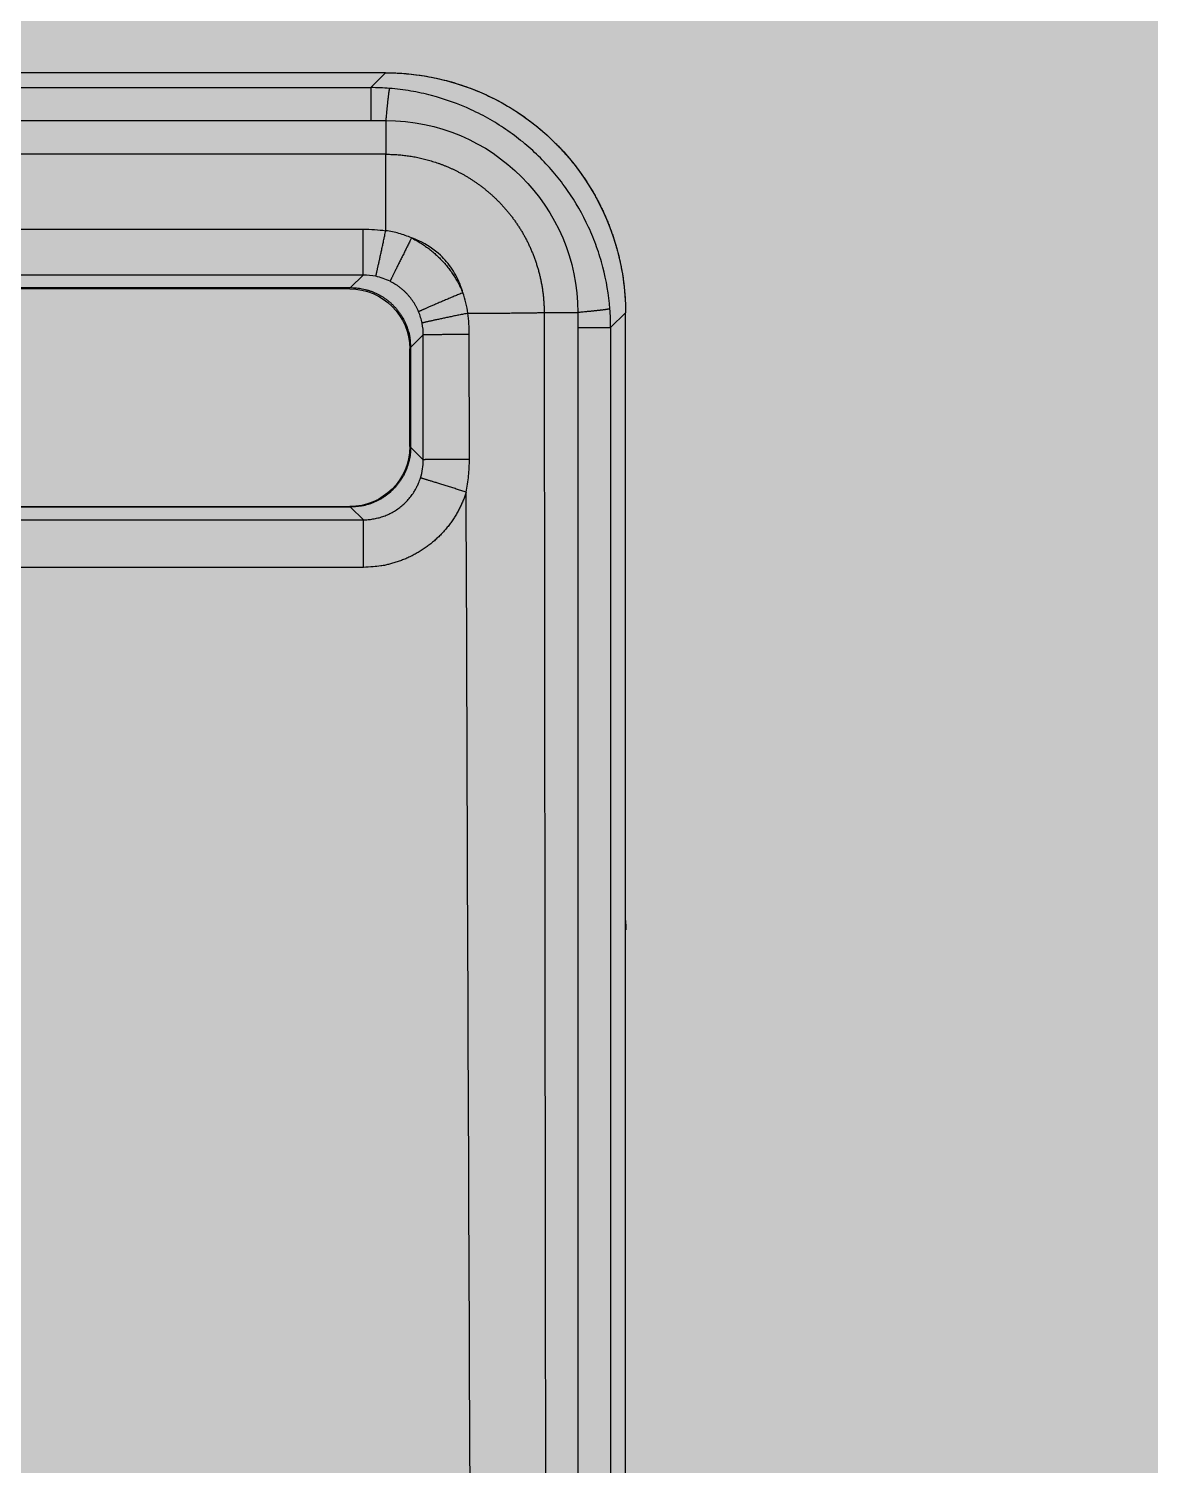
# Model space of a CAD drawing. Header units: millimetres. Extents: x 13515 to 183937, y -33900 to -660.
# Drawn here: x 121793.999 to 121795.462, y -19365.607 to -19363.734 of the extents above; entities that cross this region are included whole.
import ezdxf

# ---------------------------------------------------------------- set-up
doc = ezdxf.new("R2010")
doc.units = ezdxf.units.MM
doc.header["$LTSCALE"] = 100
doc.header["$MEASUREMENT"] = 0
doc.linetypes.add('HIDDEN', pattern=[2, 1, -1])
doc.layers.get('0').update_dxf_attribs({"linetype": 'CONTINUOUS'})
for name, color, linetype in [('254', 254, 'CONTINUOUS'), ('ELE9', 9, 'CONTINUOUS'), ('LED', 7, 'CONTINUOUS'), ('TOI', 12, 'CONTINUOUS')]:
    doc.layers.add(name, color=color, linetype=linetype)

# ---------------------------------------------------------------- blocks, each defined once
blk = doc.blocks.new('I2-샤워수전')
at = {"layer": 'TOI'}
for p, q in [((-118.7416, 288.74), (-119.9818, 289.9801)), ((-119.9818, 289.9801), (-30.0181, 289.9801)), ((-32, 288.74), (-118.7416, 288.74)), ((-118.7416, 288.74), (-118.7416, 286)), ((-118.7416, 286), (-120, 286)), ((-120, 286), (-120, 283.1892)), ((-32, 286), (-118.7416, 286)), ((-120, 283.1892), (-32, 283.1892)), ((-120, 276.8206), (-120, 283.1892)), ((-33.873, 276.9461), (-118.127, 276.9461)), ((-118.127, 273.1266), (-118.127, 276.9461)), ((-118.127, 273.1266), (-33.873, 273.1266)), ((-117.0724, 272.072), (-118.127, 273.1266)), ((-34.9275, 272.072), (-117.0724, 272.072)), ((-117, 271.97), (-35, 271.97)), ((-139.9801, -95.5), (-139.9801, 269.9818)), ((-139.9801, 269.9818), (-138.7399, 268.7417)), ((-133.1957, 270), (-136, 270)), ((-136, 270), (-136, 268.7417)), ((-138.7399, 268.7417), (-138.7399, -95.5)), ((-136, 268.7417), (-138.7399, 268.7417)), ((-136, 268.7417), (-136, -95.5)), ((-126.9702, 257.7638), (-126.9567, 268.1623)), ((-123.1287, 257.7295), (-123.1275, 268.128)), ((-123.1275, 268.128), (-122.072, 267.0724)), ((-122.072, 267.0724), (-122.072, 258.7862)), ((-122, 258.8286), (-122, 266.97)), ((-122.072, 258.7862), (-123.1287, 257.7295)), ((-35, 253.8286), (-117, 253.8286)), ((-118.13, 252.729), (-117.0724, 253.7866)), ((-33.8699, 252.729), (-118.13, 252.729)), ((-118.13, 248.7642), (-118.13, 252.729)), ((-117.0724, 253.7866), (-34.9275, 253.7866)), ((-118.13, 248.7642), (-33.8699, 248.7642))]:
    blk.add_line(p, q, dxfattribs=at)
for points in [[(-120.3145, 288.6777), (-120.3099, 288.673, -0.15341618), (-120.3048, 288.6621, -0.04541791), (-120.2991, 288.6449, -0.02014834), (-120.293, 288.6215, -0.01174339), (-120.2862, 288.5913, -0.00745752), (-120.279, 288.5547, -0.00521263), (-120.2712, 288.5113, -0.00380206), (-120.263, 288.4613, -0.0029454), (-120.2542, 288.4044, -0.00232416), (-120.245, 288.3409, -0.00190411), (-120.2352, 288.2707, -0.00157669), (-120.2251, 288.194, -0.00134134), (-120.2145, 288.1109, -0.00115013), (-120.2035, 288.0217, -0.00100694), (-120.1922, 287.9264, -0.00088296), (-120.1805, 287.8255, -0.00078411), (-120.1685, 287.719, -0.00070826), (-120.1562, 287.6074, -0.00065282), (-120.1436, 287.4906, -0.00057941), (-120.1309, 287.37, -0.00050285), (-120.1181, 287.246, -0.00050727), (-120.105, 287.1162, -0.00054848), (-120.0914, 286.9795, -0.00039652), (-120.0787, 286.849, -0.0001537), (-120.067, 286.7293, -0.00049835), (-120.0522, 286.5718, -0.00077105), (-120.0296, 286.3253, -0.00036256), (-120, 286.0001, -0.00019097)], [(-119.1676, 273.0171), (-119.1701, 273.0239, -0.05234678), (-119.1745, 273.0396, -0.00917167), (-119.181, 273.0646, -0.00371097), (-119.1894, 273.099, -0.00212326), (-119.2, 273.1434, -0.00132978), (-119.2127, 273.1977, -0.00092318), (-119.2276, 273.2626, -0.00067043), (-119.2446, 273.3376, -0.00052009), (-119.264, 273.4233, -0.00041054), (-119.2854, 273.519, -0.00033745), (-119.3091, 273.6251, -0.00028023), (-119.3347, 273.7409, -0.00023964), (-119.3624, 273.8665, -0.00020651), (-119.392, 274.001, -0.00018195), (-119.4234, 274.1442, -0.00016071), (-119.4564, 274.2953, -0.00014389), (-119.491, 274.4537, -0.00013104), (-119.5269, 274.6188, -0.00012172), (-119.5641, 274.7902, -0.00010946), (-119.6021, 274.9657, -0.00009632), (-119.6407, 275.1444, -0.00009768), (-119.6805, 275.3292, -0.00010613), (-119.7218, 275.521, -0.00007915), (-119.7609, 275.7028, -0.00003327), (-119.7965, 275.8685, -0.00009906), (-119.8418, 276.0798, -0.00015756), (-119.9105, 276.4014, -0.00007805), (-120, 276.8205, -0.0000424)], [(-122.1444, 276.2146), (-122.3303, 276.1192, 0.00586426), (-122.5144, 276.0192, 0.00580357), (-122.6969, 275.9144, 0.00578402), (-122.8775, 275.8052, 0.00583373), (-123.0561, 275.6912, 0.00585794), (-123.2324, 275.5729, 0.0058709), (-123.4063, 275.45, 0.00587957), (-123.5776, 275.3229, 0.00589779), (-123.7462, 275.1913, 0.00590799), (-123.9119, 275.0557, 0.00592061), (-124.0745, 274.9158, 0.00592585), (-124.234, 274.7721, 0.00593146), (-124.3901, 274.6243, 0.00593945), (-124.5428, 274.4729, 0.0059536), (-124.6917, 274.3177, 0.00594097), (-124.837, 274.1592, 0.00590668), (-124.9783, 273.9972, 0.00595378), (-125.1158, 273.8319, 0.0060644), (-125.2492, 273.6631, 0.00589664), (-125.3782, 273.4923, 0.00551512), (-125.5022, 273.3197, 0.00605305), (-125.6234, 273.1416, 0.00716064), (-125.742, 272.9564, 0.00547893), (-125.8508, 272.7811, 0.00199467), (-125.947, 272.6213, 0.00760535), (-126.0599, 272.4121, 0.01301776), (-126.22, 272.0852, 0.0064273), (-126.4215, 271.6543, 0.00343083)], [(-122.1444, 276.2146), (-122.0598, 276.0449, -0.00004971), (-121.974, 275.8728, -0.00004742), (-121.887, 275.6983, -0.00004712), (-121.7992, 275.522, -0.00004974), (-121.711, 275.3447, -0.00005168), (-121.6226, 275.1671, -0.00005359), (-121.5346, 274.99, -0.00005573), (-121.4472, 274.814, -0.0000587), (-121.3608, 274.6402, -0.0000619), (-121.276, 274.4692, -0.00006578), (-121.193, 274.3019, -0.00007022), (-121.1123, 274.1391, -0.00007553), (-121.0344, 273.9818, -0.00008194), (-120.9595, 273.8304, -0.00008954), (-120.8881, 273.686, -0.00009868), (-120.8205, 273.5489, -0.00010904), (-120.7569, 273.4201, -0.00012378), (-120.6977, 273.2998, -0.00014288), (-120.643, 273.1886, -0.00016234), (-120.593, 273.0867, -0.00017845), (-120.548, 272.9948, -0.0002302), (-120.5077, 272.9123, -0.00033206), (-120.4723, 272.8397, -0.00034415), (-120.4421, 272.7775, -0.00017896), (-120.4174, 272.7264, -0.00065052), (-120.3961, 272.6819, -0.0021853), (-120.3767, 272.6399, -0.00285587), (-120.3591, 272.6009, -0.00310708)], [(-122.7354, 270.0676), (-122.6891, 270.174, -0.00586615), (-122.6402, 270.2797, -0.00580543), (-122.5887, 270.3846, -0.00578586), (-122.5345, 270.4886, -0.00583556), (-122.4777, 270.5916, -0.00585975), (-122.4184, 270.6936, -0.00587268), (-122.3564, 270.7943, -0.00588132), (-122.292, 270.8939, -0.00589951), (-122.2251, 270.992, -0.00590967), (-122.1558, 271.0887, -0.00592225), (-122.084, 271.1838, -0.00592743), (-122.01, 271.2773, -0.00593299), (-121.9336, 271.3691, -0.00594092), (-121.8551, 271.4591, -0.00595501), (-121.7744, 271.5472, -0.00594232), (-121.6916, 271.6334, -0.00590796), (-121.6069, 271.7175, -0.00595499), (-121.5201, 271.7996, -0.00606555), (-121.4313, 271.8796, -0.00589769), (-121.3411, 271.9571, -0.00551603), (-121.2499, 272.0321, -0.00605397), (-121.1554, 272.1056, -0.00716162), (-121.057, 272.1779, -0.00547959), (-120.9636, 272.2444, -0.00199489), (-120.8784, 272.3034, -0.00760613), (-120.7664, 272.3735, -0.01301873), (-120.5909, 272.4739, -0.00642761), (-120.3591, 272.6009, -0.00343095)], [(-117.0724, 272.072), (-117.3107, 272.0664, 0.012802), (-117.5521, 272.0489, 0.01215538), (-117.797, 272.019, 0.01197367), (-118.0442, 271.9767, 0.01248039), (-118.2927, 271.9207, 0.01271956), (-118.5414, 271.8513, 0.01287539), (-118.7894, 271.7678, 0.01297711), (-119.0356, 271.6705, 0.01318448), (-119.2786, 271.5588, 0.01329442), (-119.5175, 271.4334, 0.01343911), (-119.7509, 271.2939, 0.01351147), (-119.9778, 271.1413, 0.01360947), (-120.1968, 270.9754, 0.01366364), (-120.4072, 270.7974, 0.01373347), (-120.6076, 270.6076, 0.01372381), (-120.7974, 270.4073, 0.01366011), (-120.9753, 270.197, 0.01373356), (-121.1412, 269.9778, 0.01389845), (-121.2939, 269.7504, 0.01354458), (-121.4333, 269.5175, 0.01272708), (-121.5586, 269.2806, 0.01368697), (-121.6704, 269.0356, 0.01572623), (-121.7681, 268.7819, 0.01237628), (-121.8513, 268.5415, 0.00539188), (-121.9191, 268.3225, 0.01618575), (-121.9766, 268.0442, 0.02706652), (-122.0276, 267.622, 0.01386746), (-122.0719, 267.0725, 0.00762395)], [(-126.4215, 271.6543), (-126.2471, 271.5808, -0.00010224), (-126.0704, 271.5063, -0.00009758), (-125.8912, 271.4306, -0.00009702), (-125.7104, 271.3542, -0.00010243), (-125.5286, 271.2772, -0.00010646), (-125.3466, 271.2001, -0.00011042), (-125.1652, 271.1232, -0.00011485), (-124.9851, 271.0467, -0.00012101), (-124.8072, 270.971, -0.00012764), (-124.6324, 270.8965, -0.00013567), (-124.4615, 270.8236, -0.00014487), (-124.2952, 270.7525, -0.00015585), (-124.1345, 270.6837, -0.00016911), (-123.9801, 270.6174, -0.00018485), (-123.8329, 270.5541, -0.00020377), (-123.6932, 270.494, -0.00022519), (-123.5621, 270.4373, -0.00025569), (-123.4397, 270.3842, -0.00029521), (-123.3267, 270.3351, -0.00033546), (-123.2233, 270.2899, -0.0003688), (-123.1301, 270.249, -0.00047586), (-123.0465, 270.2122, -0.0006867), (-122.9731, 270.1795, -0.00071173), (-122.9104, 270.1515, -0.00036976), (-122.859, 270.1283, -0.00134592), (-122.8145, 270.1076, -0.00452489), (-122.7731, 270.0873, -0.00591441), (-122.7354, 270.0676, -0.00642933)], [(-138.6777, 270.3146), (-138.6729, 270.31, 0.15342613), (-138.662, 270.3048, 0.04542172), (-138.6448, 270.2992, 0.02014997), (-138.6214, 270.293, 0.01174431), (-138.5913, 270.2863, 0.00745808), (-138.5547, 270.2791, 0.00521301), (-138.5112, 270.2713, 0.00380234), (-138.4612, 270.263, 0.00294561), (-138.4043, 270.2543, 0.00232432), (-138.3408, 270.245, 0.00190424), (-138.2706, 270.2353, 0.0015768), (-138.194, 270.2251, 0.00134143), (-138.1109, 270.2146, 0.00115021), (-138.0216, 270.2036, 0.00100701), (-137.9263, 270.1922, 0.00088301), (-137.8254, 270.1805, 0.00078416), (-137.719, 270.1685, 0.0007083), (-137.6073, 270.1562, 0.00065286), (-137.4905, 270.1437, 0.00057944), (-137.3699, 270.131, 0.00050288), (-137.246, 270.1182, 0.00050731), (-137.1161, 270.105, 0.00054852), (-136.9794, 270.0915, 0.00039654), (-136.849, 270.0787, 0.00015371), (-136.7293, 270.0671, 0.00049838), (-136.5718, 270.0523, 0.0007711), (-136.3253, 270.0296, 0.00036258), (-136, 270.0001, 0.00019099)], [(-126.8415, 269.9396), (-127.1027, 269.9405, -0.00008499), (-127.3655, 269.9416, -0.00008296), (-127.6301, 269.9428, -0.00008286), (-127.8958, 269.944, -0.00008574), (-128.162, 269.9454, -0.00008794), (-128.4279, 269.9468, -0.00009001), (-128.693, 269.9484, -0.00009231), (-128.9566, 269.95, -0.00009535), (-129.2181, 269.9517, -0.00009854), (-129.4767, 269.9535, -0.00010223), (-129.7318, 269.9554, -0.00010629), (-129.9828, 269.9573, -0.00011088), (-130.2289, 269.9594, -0.00011623), (-130.4696, 269.9615, -0.00012227), (-130.7042, 269.9637, -0.00012885), (-130.9322, 269.9659, -0.00013558), (-131.1528, 269.9682, -0.00014547), (-131.366, 269.9705, -0.00015801), (-131.5709, 269.9729, -0.00016599), (-131.767, 269.9753, -0.00016777), (-131.9533, 269.9777, -0.0001983), (-132.1321, 269.9802, -0.00025615), (-132.3034, 269.9828, -0.00022304), (-132.4587, 269.9852, -0.00009512), (-132.5942, 269.9874, -0.00034506), (-132.7453, 269.9902, -0.00074012), (-132.9481, 269.9945, -0.00047488), (-133.1958, 270.0001, -0.00029247)], [(-126.8415, 269.9396), (-126.6587, 269.9026, -0.00017301), (-126.4739, 269.8651, -0.00016584), (-126.2868, 269.8269, -0.00016537), (-126.0983, 269.7884, -0.00017477), (-125.9091, 269.7496, -0.00018195), (-125.7201, 269.7106, -0.00018905), (-125.5318, 269.6717, -0.00019702), (-125.3453, 269.633, -0.00020787), (-125.1612, 269.5946, -0.00021963), (-124.9805, 269.5567, -0.00023376), (-124.804, 269.5196, -0.00025001), (-124.6325, 269.4833, -0.00026929), (-124.467, 269.4481, -0.00029262), (-124.308, 269.414, -0.00032025), (-124.1565, 269.3814, -0.00035344), (-124.0128, 269.3502, -0.00039103), (-123.878, 269.3207, -0.00044451), (-123.7522, 269.2929, -0.00051385), (-123.6361, 269.267, -0.00058442), (-123.5298, 269.2431, -0.0006429), (-123.4341, 269.2211, -0.00083078), (-123.3482, 269.2012, -0.00120152), (-123.2728, 269.1832, -0.00124531), (-123.2084, 269.1675, -0.00064299), (-123.1555, 269.1545, -0.00236089), (-123.1098, 269.1422, -0.00797536), (-123.0675, 269.129, -0.01045339), (-123.0289, 269.1152, -0.01135837)], [(-126.9567, 268.1623), (-126.7719, 268.1622, -0.00010667), (-126.5853, 268.162, -0.00010252), (-126.3966, 268.1617, -0.00010242), (-126.2066, 268.1613, -0.00010831), (-126.0161, 268.1609, -0.00011289), (-125.8258, 268.1603, -0.00011743), (-125.6366, 268.1597, -0.00012253), (-125.4491, 268.159, -0.00012941), (-125.2644, 268.1582, -0.00013688), (-125.083, 268.1573, -0.00014583), (-124.9061, 268.1563, -0.00015614), (-124.7342, 268.1552, -0.00016834), (-124.5683, 268.1541, -0.00018312), (-124.4091, 268.1529, -0.0002006), (-124.2573, 268.1516, -0.00022162), (-124.1136, 268.1502, -0.00024542), (-123.9786, 268.1488, -0.00027928), (-123.8526, 268.1473, -0.00032322), (-123.7364, 268.1458, -0.00036798), (-123.63, 268.1443, -0.00040518), (-123.5341, 268.1427, -0.00052444), (-123.4482, 268.141, -0.0007602), (-123.3726, 268.1393, -0.00078901), (-123.308, 268.1377, -0.00040633), (-123.255, 268.1363, -0.00150137), (-123.2091, 268.1344, -0.00511744), (-123.1664, 268.1316, -0.00681654), (-123.1275, 268.128, -0.00754815)], [(-122.0719, 258.7862), (-122.0664, 258.548, 0.01280172), (-122.0489, 258.3065, 0.01215511), (-122.019, 258.0617, 0.0119734), (-121.9766, 257.8145, 0.01248011), (-121.9206, 257.5659, 0.01271928), (-121.8513, 257.3172, 0.01287511), (-121.7677, 257.0692, 0.01297685), (-121.6704, 256.823, 0.01318422), (-121.5587, 256.58, 0.01329417), (-121.4333, 256.3411, 0.01343888), (-121.2938, 256.1077, 0.01351126), (-121.1412, 255.8808, 0.01360929), (-120.9753, 255.6618, 0.01366348), (-120.7974, 255.4514, 0.01373335), (-120.6075, 255.251, 0.01372372), (-120.4072, 255.0612, 0.01366005), (-120.1969, 254.8832, 0.01373353), (-119.9778, 254.7174, 0.01389846), (-119.7504, 254.5647, 0.01354462), (-119.5175, 254.4252, 0.01272714), (-119.2805, 254.2999, 0.01368707), (-119.0356, 254.1881, 0.01572639), (-118.7819, 254.0904, 0.01237643), (-118.5414, 254.0072, 0.00539196), (-118.3224, 253.9394, 0.01618599), (-118.0442, 253.8819, 0.02706699), (-117.6219, 253.8309, 0.01386773), (-117.0724, 253.7866, 0.00762411)], [(-126.9703, 257.7638), (-126.7852, 257.7637, -0.000107), (-126.5981, 257.7635, -0.00010279), (-126.409, 257.7632, -0.00010265), (-126.2185, 257.7628, -0.00010855), (-126.0275, 257.7624, -0.00011312), (-125.8367, 257.7618, -0.00011765), (-125.6469, 257.7612, -0.00012273), (-125.4589, 257.7605, -0.0001296), (-125.2735, 257.7597, -0.00013707), (-125.0916, 257.7588, -0.00014601), (-124.914, 257.7578, -0.00015631), (-124.7415, 257.7568, -0.0001685), (-124.575, 257.7556, -0.00018327), (-124.4151, 257.7544, -0.00020074), (-124.2628, 257.7531, -0.00022175), (-124.1185, 257.7518, -0.00024554), (-123.983, 257.7503, -0.0002794), (-123.8565, 257.7489, -0.00032333), (-123.7399, 257.7473, -0.00036809), (-123.6331, 257.7458, -0.0004053), (-123.5368, 257.7442, -0.00052454), (-123.4505, 257.7426, -0.00076022), (-123.3747, 257.7409, -0.00078913), (-123.3098, 257.7393, -0.00040672), (-123.2566, 257.7378, -0.00150143), (-123.2105, 257.7359, -0.00511691), (-123.1677, 257.7331, -0.00681777), (-123.1287, 257.7294, -0.00755281)], [(-126.703, 255.0294), (-126.5232, 255.0867, -0.00010515), (-126.341, 255.1446, -0.00010045), (-126.1563, 255.2033, -0.00009994), (-125.9699, 255.2624, -0.00010554), (-125.7826, 255.3218, -0.00010973), (-125.595, 255.3811, -0.00011385), (-125.4081, 255.4401, -0.00011848), (-125.2225, 255.4986, -0.00012487), (-125.0391, 255.5563, -0.00013176), (-124.8589, 255.6129, -0.0001401), (-124.6826, 255.6681, -0.00014966), (-124.5111, 255.7218, -0.00016105), (-124.3455, 255.7734, -0.00017482), (-124.1861, 255.823, -0.00019115), (-124.0341, 255.8702, -0.00021077), (-123.8899, 255.9148, -0.000233), (-123.7544, 255.9566, -0.00026465), (-123.6277, 255.9954, -0.00030566), (-123.5108, 256.0311, -0.00034745), (-123.4037, 256.0637, -0.00038208), (-123.307, 256.0929, -0.00049323), (-123.2202, 256.1189, -0.00071225), (-123.1438, 256.1415, -0.00073844), (-123.0784, 256.1607, -0.00038324), (-123.0247, 256.1763, -0.00139783), (-122.9778, 256.1894, -0.00471005), (-122.9337, 256.2005, -0.00617699), (-122.8927, 256.2098, -0.00673679)], [(-118.13, 252.7289), (-118.328, 252.7328, -0.01035726), (-118.5278, 252.7447, -0.01001916), (-118.7294, 252.765, -0.00991834), (-118.9322, 252.7936, -0.01018919), (-119.1356, 252.8311, -0.01031878), (-119.339, 252.8772, -0.01039649), (-119.5421, 252.9324, -0.01044796), (-119.7441, 252.9965, -0.01055381), (-119.9444, 253.0697, -0.01061076), (-120.1426, 253.1517, -0.01068295), (-120.3379, 253.2428, -0.01071862), (-120.5299, 253.3424, -0.01076496), (-120.7178, 253.4507, -0.0107949), (-120.9013, 253.5671, -0.01083608), (-121.0797, 253.6918, -0.01082161), (-121.2525, 253.8238, -0.01076618), (-121.4191, 253.9632, -0.01083619), (-121.5794, 254.1095, -0.01099798), (-121.7328, 254.2625, -0.01070845), (-121.8787, 254.4206, -0.01004475), (-122.0165, 254.583, -0.01089757), (-122.1477, 254.7532, -0.01268371), (-122.2722, 254.9321, -0.0098625), (-122.3843, 255.1028, -0.00399881), (-122.4816, 255.2595, -0.01323831), (-122.5875, 255.4651, -0.02237865), (-122.726, 255.7864, -0.01127938), (-122.8927, 256.2098, -0.00611831)], [(-126.703, 255.0294), (-126.588, 254.6919, 0.01035593), (-126.4583, 254.3559, 0.01001761), (-126.3133, 254.0213, 0.00991654), (-126.1534, 253.6892, 0.0101871), (-125.9779, 253.3609, 0.0103164), (-125.7876, 253.0372, 0.01039387), (-125.5819, 252.7193, 0.0104451), (-125.3616, 252.4079, 0.01055073), (-125.1264, 252.1043, 0.01060748), (-124.8774, 251.8093, 0.01067949), (-124.6145, 251.5241, 0.01071501), (-124.3387, 251.2493, 0.01076122), (-124.0502, 250.9863, 0.01079107), (-123.7502, 250.7352, 0.01083218), (-123.439, 250.4975, 0.0108177), (-123.1181, 250.2732, 0.01076229), (-122.788, 250.0637, 0.01083231), (-122.4495, 249.8687, 0.0109941), (-122.1032, 249.6894, 0.01070477), (-121.7524, 249.5255, 0.01004141), (-121.3985, 249.3779, 0.01089409), (-121.035, 249.246, 0.01267987), (-120.6602, 249.1302, 0.00985972), (-120.3061, 249.0312, 0.00399774), (-119.9843, 248.95, 0.01323491), (-119.5737, 248.8807, 0.02237386), (-118.9472, 248.8186, 0.01127745), (-118.13, 248.7642, 0.00611739)]]:
    blk.add_lwpolyline(points, format="xyb", dxfattribs=at)
for centre, radius, start, end in [((-120, 270), 16, 90, 180), ((-117, 266.97), 5, 90, 180), ((-117, 258.8286), 5, 180, 270)]:
    blk.add_arc(centre, radius, start, end, dxfattribs=at)
at = {"layer": 'TOI', "color": 8}
blk.add_arc((-125, 218.5693), 15, 177.04877, 180, dxfattribs=at)
at = {"layer": 'TOI'}
for points, knots in [([(-119.9818, 289.9802), (-120.0152, 289.9803), (-120.1316, 289.9799), (-120.4571, 289.9763), (-121.2681, 289.9493), (-122.9703, 289.7997), (-127.154, 288.9515), (-134.1373, 285.3245), (-139.1389, 277.8051), (-139.9772, 271.9085), (-139.9803, 269.9818)], [0, 0, 0, 0, 0.00318529, 0.01114844, 0.03105583, 0.08082106, 0.17411223, 0.43824207, 0.81561306, 1, 1, 1, 1]), ([(-119.9818, 289.9802), (-120.2707, 289.9765), (-120.8471, 289.9693), (-121.7078, 289.9112), (-122.5609, 289.8194), (-123.4049, 289.6911), (-124.2382, 289.5281), (-125.0596, 289.3309), (-125.8676, 289.1006), (-126.6611, 288.838), (-127.4387, 288.5442), (-128.1994, 288.2201), (-128.9421, 287.8669), (-129.6657, 287.4856), (-130.3693, 287.0774), (-131.052, 286.6434), (-131.713, 286.1847), (-132.3515, 285.7026), (-132.9669, 285.1983), (-133.5584, 284.6729), (-133.9397, 284.3062), (-134.215, 284.0308), (-134.3914, 283.8509), (-134.6481, 283.5792), (-134.9004, 283.3019), (-135.1481, 283.0192), (-135.3911, 282.7311), (-135.6292, 282.4377), (-135.8623, 282.139), (-136.0904, 281.8352), (-136.3132, 281.5263), (-136.5307, 281.2124), (-136.7426, 280.8935), (-136.949, 280.5697), (-137.1496, 280.2412), (-137.3444, 279.9081), (-137.5331, 279.5703), (-137.7158, 279.2281), (-137.8923, 278.8815), (-138.0624, 278.5306), (-138.226, 278.1755), (-138.3831, 277.8164), (-138.5335, 277.4534), (-138.677, 277.0865), (-138.8137, 276.7159), (-138.9433, 276.3418), (-139.0658, 275.9641), (-139.1811, 275.5832), (-139.289, 275.1991), (-139.3895, 274.8119), (-139.4824, 274.4218), (-139.5677, 274.0289), (-139.6453, 273.6335), (-139.715, 273.2355), (-139.7769, 272.8352), (-139.8307, 272.4327), (-139.8765, 272.0283), (-139.9141, 271.622), (-139.9435, 271.214), (-139.9644, 270.8044), (-139.9776, 270.3936), (-139.9793, 270.1192), (-139.9803, 269.9818)], [0, 0, 0, 0, 0.02759256, 0.05504314, 0.08235174, 0.10951836, 0.13654302, 0.1634257, 0.19016644, 0.21676522, 0.24322207, 0.26953699, 0.29570999, 0.32174108, 0.34763028, 0.37337758, 0.39898301, 0.42444657, 0.44976828, 0.47494814, 0.49998617, 0.50027322, 0.51214222, 0.5240432, 0.53597618, 0.54794116, 0.55993814, 0.57196712, 0.58402809, 0.59612107, 0.60824605, 0.62040304, 0.63259203, 0.64481303, 0.65706604, 0.66935105, 0.68166807, 0.69401711, 0.70639816, 0.71881122, 0.73125629, 0.74373339, 0.75624249, 0.76878362, 0.78135677, 0.79396193, 0.80659912, 0.81926832, 0.83196956, 0.84470281, 0.85746809, 0.87026539, 0.88309473, 0.89595608, 0.90884947, 0.92177489, 0.93473233, 0.9477218, 0.96074331, 0.97379684, 0.9868824, 1, 1, 1, 1]), ([(-138.6777, 270.3146), (-138.5838, 271.4989), (-138.3866, 272.6574), (-137.9421, 274.3581), (-137.769, 274.9187), (-137.3722, 276.0275), (-137.1472, 276.5781), (-136.4029, 278.1906), (-135.8185, 279.2079), (-134.8135, 280.6502), (-134.457, 281.1169), (-133.7001, 282.0217), (-133.2976, 282.4617), (-132.0444, 283.7149), (-131.1452, 284.4674), (-129.7029, 285.4742), (-129.2065, 285.7894), (-128.1815, 286.378), (-127.6519, 286.6515), (-126.0462, 287.3928), (-124.9432, 287.7881), (-123.2407, 288.2347), (-122.6651, 288.3591), (-121.4973, 288.5573), (-120.9067, 288.6308), (-120.3145, 288.6777)], [0, 0, 0, 0, 0.125, 0.125, 0.1875, 0.1875, 0.25, 0.25, 0.375, 0.375, 0.4375, 0.4375, 0.5, 0.5, 0.625, 0.625, 0.6875, 0.6875, 0.75, 0.75, 0.875, 0.875, 0.9375, 0.9375, 1, 1, 1, 1]), ([(-120, 283.1892), (-120.0677, 283.1889), (-120.2039, 283.1883), (-120.4092, 283.1834), (-120.6163, 283.1754), (-120.8252, 283.164), (-121.0359, 283.1491), (-121.2482, 283.1307), (-121.4622, 283.1086), (-121.6778, 283.0828), (-121.8949, 283.0531), (-122.1134, 283.0196), (-122.3332, 282.982), (-122.5543, 282.9403), (-122.7766, 282.8945), (-123, 282.8444), (-123.2244, 282.79), (-123.4498, 282.7311), (-123.6759, 282.6677), (-123.9028, 282.5997), (-124.1303, 282.527), (-124.3582, 282.4496), (-124.5866, 282.3674), (-124.8153, 282.2802), (-125.0441, 282.1881), (-125.273, 282.0909), (-125.5018, 281.9886), (-125.7304, 281.8811), (-125.9587, 281.7683), (-126.1865, 281.6503), (-126.4136, 281.5269), (-126.6401, 281.398), (-126.8656, 281.2637), (-127.09, 281.1239), (-127.3133, 280.9785), (-127.5352, 280.8275), (-127.7555, 280.6709), (-127.9742, 280.5086), (-128.1911, 280.3406), (-128.4059, 280.1669), (-128.6185, 279.9874), (-128.8288, 279.8022), (-129.0365, 279.6111), (-129.2415, 279.4143), (-129.4436, 279.2118), (-129.6426, 279.0034), (-129.8384, 278.7893), (-130.0306, 278.5694), (-130.2192, 278.3438), (-130.4039, 278.1125), (-130.5846, 277.8755), (-130.761, 277.6329), (-130.933, 277.3847), (-131.1003, 277.131), (-131.2628, 276.8718), (-131.4202, 276.6072), (-131.5723, 276.3373), (-131.719, 276.0621), (-131.8599, 275.7818), (-131.995, 275.4964), (-132.124, 275.206), (-132.2468, 274.9108), (-132.363, 274.6108), (-132.4725, 274.3062), (-132.5751, 273.9972), (-132.6707, 273.6838), (-132.7589, 273.3662), (-132.8396, 273.0446), (-132.9126, 272.7192), (-132.9777, 272.39), (-133.0348, 272.0574), (-133.0836, 271.7215), (-133.1239, 271.3824), (-133.1557, 271.0404), (-133.1784, 270.6958), (-133.1929, 270.3487), (-133.1948, 270.1165), (-133.1958, 270.0001)], [0, 0, 0, 0, 0.00981171, 0.01971854, 0.02972048, 0.03981755, 0.05000973, 0.06029703, 0.07067946, 0.08115701, 0.0917297, 0.10239751, 0.11316045, 0.12401853, 0.13497175, 0.1460201, 0.1571636, 0.16840224, 0.17973602, 0.19116496, 0.20268904, 0.21430828, 0.22602268, 0.23783223, 0.24973694, 0.26173683, 0.27383187, 0.28602209, 0.29830748, 0.31068805, 0.32316379, 0.33573472, 0.34840083, 0.36116213, 0.37401863, 0.38697032, 0.4000172, 0.41315929, 0.42639658, 0.43972909, 0.4531568, 0.46667973, 0.48029788, 0.49401125, 0.50781985, 0.52172368, 0.53572275, 0.54981705, 0.5640066, 0.57829139, 0.59267143, 0.60714673, 0.62171728, 0.6363831, 0.65114419, 0.66600055, 0.68095218, 0.69599909, 0.71114129, 0.72637878, 0.74171156, 0.75713964, 0.77266303, 0.78828172, 0.80399572, 0.81980504, 0.83570969, 0.85170966, 0.86780497, 0.88399561, 0.90028159, 0.91666293, 0.93313961, 0.94971166, 0.96637907, 0.98314185, 1, 1, 1, 1]), ([(-122.1444, 276.2146), (-121.9744, 276.2893), (-121.7993, 276.3591), (-121.4489, 276.4848), (-121.2719, 276.5414), (-120.9145, 276.6423), (-120.734, 276.6866), (-120.3696, 276.7629), (-120.1839, 276.7952), (-120, 276.8205)], [0, 0, 0, 0, 0.25, 0.25, 0.5, 0.5, 0.75, 0.75, 1, 1, 1, 1]), ([(-126.4215, 271.6543), (-126.3684, 271.8511), (-126.1474, 272.542), (-125.5838, 273.6405), (-124.4479, 274.979), (-123.2327, 275.7943), (-122.3544, 276.1431), (-122.1444, 276.2146)], [0, 0, 0, 0, 0.09395648, 0.3340476, 0.56498129, 0.89778387, 1, 1, 1, 1]), ([(-133.1958, 270.0001), (-133.2318, 236.4374), (-133.3003, 172.7703), (-133.4131, 95.0831), (-133.5096, 37.582), (-133.5836, -2.548), (-133.6607, -40.7478), (-133.7279, -71.5173), (-133.7706, -89.5536), (-133.7849, -95.5)], [0, 0, 0, 0, 0.26358067, 0.50000305, 0.61010823, 0.71516051, 0.8151599, 0.9101064, 0.95680622, 0.95680622, 0.95680622, 0.95680622]), ([(-126.703, 255.0294), (-126.7482, 255.2539), (-126.7879, 255.4812), (-126.855, 255.9347), (-126.8828, 256.1621), (-126.9491, 256.8457), (-126.9708, 257.3037), (-126.9703, 257.7638)], [0, 0, 0, 0, 0.25, 0.25, 0.5, 0.5, 1, 1, 1, 1]), ([(-128.6146, -95.5), (-128.1508, -37.3534), (-127.781, 20.794), (-127.157, 137.6373), (-126.9058, 196.3333), (-126.703, 255.0294)], [0.045115198, 0.045115198, 0.045115198, 0.045115198, 0.52031843, 0.52031843, 1, 1, 1, 1])]:
    blk.add_open_spline(points, degree=3, knots=knots, dxfattribs=at)
for points in [[(-120.3145, 288.6777), (-119.7911, 288.7192), (-119.2668, 288.7399), (-118.7416, 288.74)], [(-118.127, 276.9461), (-118.7541, 276.9461), (-119.3785, 276.9048), (-120, 276.8205)], [(-120.3591, 272.6009), (-119.9796, 272.7901), (-119.5824, 272.9289), (-119.1676, 273.0171)], [(-119.1676, 273.0171), (-118.8246, 273.0901), (-118.4777, 273.1266), (-118.127, 273.1266)], [(-126.8415, 269.9396), (-126.7648, 270.523), (-126.6233, 271.1015), (-126.4215, 271.6543)], [(-138.7399, 268.7416), (-138.7399, 269.2669), (-138.7191, 269.7912), (-138.6777, 270.3146)], [(-126.9567, 268.1623), (-126.9559, 268.7572), (-126.9178, 269.3508), (-126.8415, 269.9396)], [(-123.0289, 269.1152), (-122.9628, 269.4425), (-122.8651, 269.76), (-122.7354, 270.0676)], [(-123.1275, 268.128), (-123.1275, 268.4604), (-123.0946, 268.7894), (-123.0289, 269.1152)], [(-122.8927, 256.2098), (-123.0501, 256.7041), (-123.1288, 257.2107), (-123.1287, 257.7294)]]:
    blk.add_open_spline(points, degree=3, dxfattribs=at)
blk = doc.blocks.new('FGHJ')
at = {"layer": 'ELE9', "extrusion": (0, 0, -1), "zscale": -1}
blk.add_blockref('I2-샤워수전', (-37200674.07, 56476.34), dxfattribs=at)

msp = doc.modelspace()

# ---------------------------------------------------------------- hatches: boundary and pattern name
at = {"layer": '254', "ltscale": 10000}
h = msp.add_hatch(color=256, dxfattribs=at)
h.dxf.hatch_style = 1
edge = h.paths.add_edge_path()
edge.add_arc((121651.0301, -19301.9152), 40, 90, 180)
edge.add_line((121611.0301, -19301.9152), (121611.0301, -19360.2509))
edge.add_arc((121651.0301, -19360.2509), 40, 180, 270)
edge.add_line((121651.0301, -19400.2509), (121763.5856, -19400.2509))
edge.add_arc((121763.5856, -19360.2509), 40, 270, 360)
edge.add_line((121803.5856, -19360.2509), (121803.5856, -19301.9152))
edge.add_arc((121763.5856, -19301.9152), 40, 0, 90)
edge.add_line((121763.5856, -19261.9152), (121651.0301, -19261.9152))

# ---------------------------------------------------------------- next in the draw order: block references
at = {"xscale": 0.01565102769230769, "yscale": 0.01565102769230769, "zscale": 0.01565102769230769}
msp.add_blockref('FGHJ', (-460436.1937, -20252.2424), dxfattribs=at)

# ---------------------------------------------------------------- next in the draw order: linework, layer by layer
at = {"layer": 'LED', "color": 6, "linetype": 'HIDDEN', "ltscale": 0.3, "const_width": 8}
msp.add_lwpolyline([(121651.0301, -19261.9152, 0.414214), (121611.0301, -19301.9152), (121611.0301, -19360.2509, 0.414214), (121651.0301, -19400.2509), (121763.5856, -19400.2509, 0.414214), (121803.5856, -19360.2509), (121803.5856, -19301.9152, 0.414214), (121763.5856, -19261.9152)], format="xyb", close=True, dxfattribs=at)

doc.saveas('drawing.dxf')
